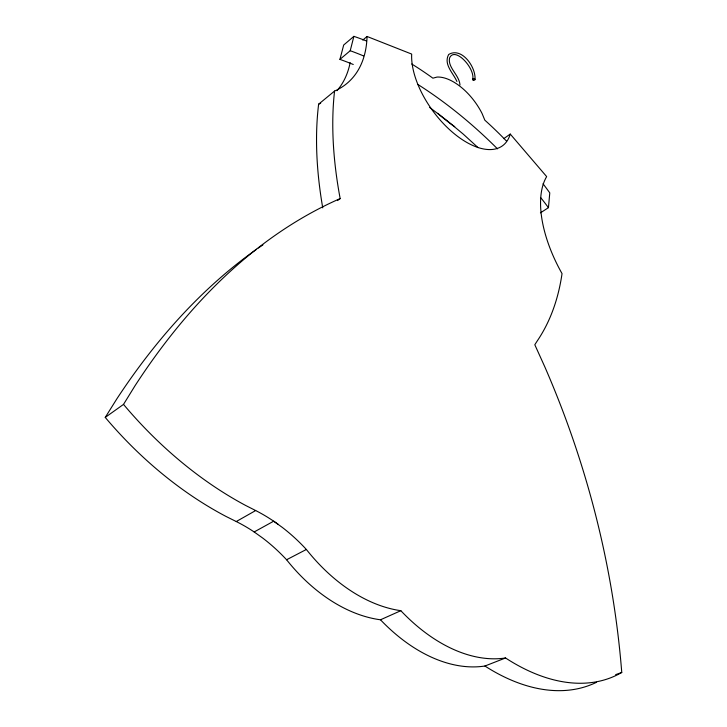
<?xml version="1.0" encoding="UTF-8"?>
<svg xmlns="http://www.w3.org/2000/svg" width="727" height="727" viewBox="0 0 727 727"><rect width="100%" height="100%" fill="white"/><g stroke="black" fill="none" stroke-linecap="round" stroke-linejoin="round"><path stroke-width="1.09" d="M472.714 79.434C475.358 68.347 454.584 45.837 449.55 58.069C447.578 67.638 459.246 74.872 459.991 84.995M474.995 79.434C476.058 67.129 461.718 46.692 448.677 54.48C443.279 64.376 453.185 72.909 456.901 81.469M540.434 212.857L548.449 207.658L549.776 192.882A298.552 180.605 57.5 0 0 543.024 183.758M353.267 64.485A375.032 242.355 58.9 0 0 339.936 59.378L350.223 50.717L353.885 36.35A301.669 184.349 56.7 0 1 366.326 40.93M339.936 59.378L343.689 45.019L353.885 36.35M596.531 682.28A215.864 131.251 63.8 0 1 484.909 666.023A162.512 105.688 64.3 0 1 380.494 619.786A152.779 104.579 62.2 0 1 286.583 559.754A184.331 147.636 73.1 0 0 262.738 538.08L254.168 531.955A184.331 147.636 73.1 0 0 236.257 521.541L226.161 516.515A305.64 203.406 52.9 0 1 105.242 417.407L123.508 404.394L135.167 385.528A1304.683 656.327 80.5 0 1 340.163 198.58A382.666 195.708 59.5 0 1 334.556 91.066A166.383 91.02 47.1 0 0 367.062 36.477L411.682 54.08A69.156 35.568 53.7 0 0 454.584 133.995A69.156 35.568 53.7 0 0 510.245 134.068L546.659 176.606A101.044 50.336 58.6 0 0 562.035 273.616A363.909 209.912 50 0 1 537.38 340.736L534.808 344.734L544.832 366.89A955.723 895.482 41.1 0 1 621.758 672.466L615.633 674.647M105.242 417.407L117.002 398.614A1281.274 656.763 81 0 1 256.567 249.27M362.791 40.076L367.062 36.477M322.743 207.858A378.894 197.944 59.5 0 1 318.626 104.188L334.556 91.066M337.501 200.57L340.163 198.58M503.793 138.639L510.245 134.068M236.257 521.541L255.668 510.545A187.112 147.69 72.3 0 1 273.688 521.186L282.321 527.42A187.112 147.69 72.3 0 1 306.367 549.467A154.742 103.997 62 0 0 400.831 610.689A164.52 104.997 64.1 0 0 505.547 657.98A218.373 130.188 63.6 0 0 621.758 672.466M254.168 531.955L273.688 521.186L278.477 524.549M286.583 559.754L306.367 549.467M380.494 619.786L400.831 610.689M484.909 666.023L505.547 657.98M255.668 510.545L245.517 505.392A309.502 202.188 53 0 1 123.508 404.394M429.675 107.442L446.623 120.273L463.135 134.022L478.075 147.645M506.483 141.065A298.552 180.605 57.5 0 0 484.836 120.173L482.092 113.548A45.083 23.746 54 0 0 437.072 77.062L432.892 78.18A301.669 184.349 56.7 0 0 411.736 64.003M350.223 50.717A378.085 241.291 58.8 0 1 363.564 55.924M418.034 84.559A378.085 241.291 58.8 0 1 497.477 148.844M540.933 197.88A378.085 241.291 58.8 0 1 548.449 207.658M320.671 103.225A164.529 91.847 46.8 0 1 318.626 104.188M350.16 62.613A164.529 91.847 46.8 0 1 336.955 90.711M258.376 248.007A1281.274 656.763 81 0 1 262.901 244.89M454.72 126.662A109.504 54.979 53 0 1 437.772 113.285M473.05 80.025A1.136 0.845 1.4 0 0 474.958 79.652A1.136 0.845 1.4 0 0 473.541 78.625A1.136 0.845 1.4 0 0 473.05 80.025"/></g></svg>
